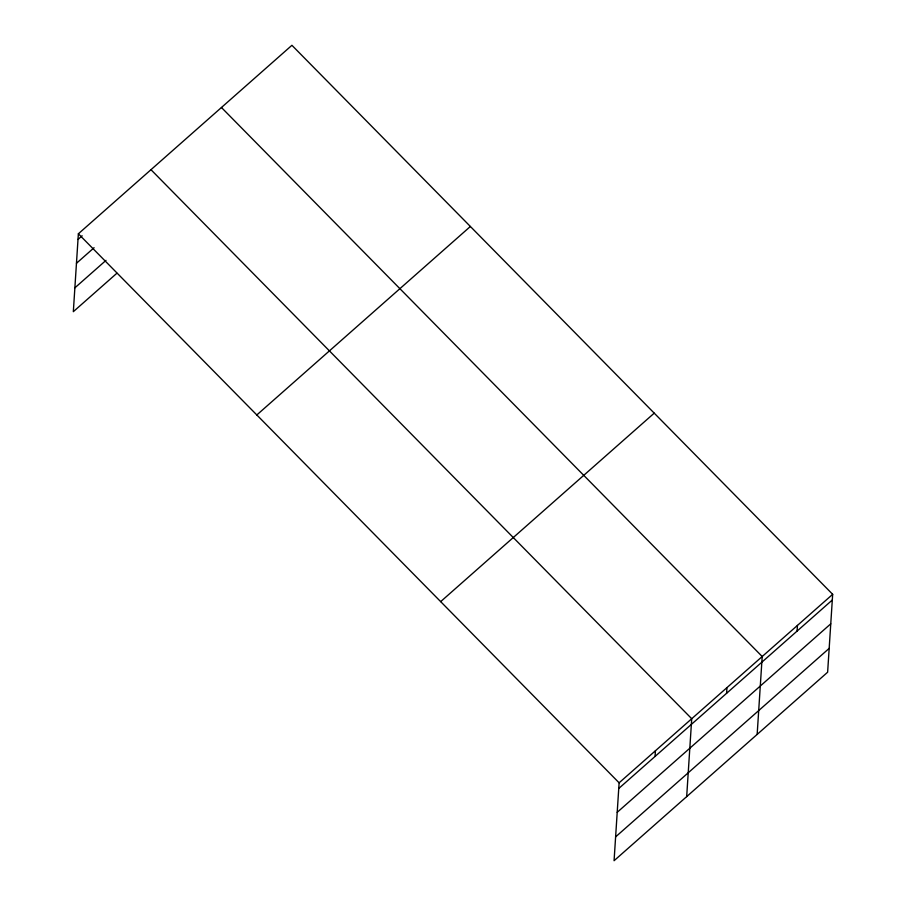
<?xml version="1.0" encoding="UTF-8"?>
<svg xmlns="http://www.w3.org/2000/svg" width="906" height="906" viewBox="0 0 906 906"><rect width="100%" height="100%" fill="white"/><g stroke="black" fill="none" stroke-linecap="round" stroke-linejoin="round"><path stroke-width="1.36" d="M832.671 594.325L619.115 782.807L614.075 860.7L827.631 672.218L832.671 594.325L291.925 45.3L78.369 233.782L73.329 311.675L116.897 273.227M655.049 756.442L655.423 750.768M686.68 796.623L691.72 718.718L150.974 169.694M726.589 693.305L726.963 687.62M757.156 734.426L762.195 656.522L221.449 107.497M797.065 631.108L797.439 625.423M77.995 239.456L82.152 235.798M76.455 263.295L94.088 247.723M74.87 287.836L105.991 260.373M256.817 414.959L470.373 226.477M440.667 601.629L654.223 413.147M618.741 788.492L832.308 600.01M617.201 812.32L830.757 623.838M615.616 836.872L829.171 648.39M78.369 233.782L619.115 782.807"/></g></svg>
